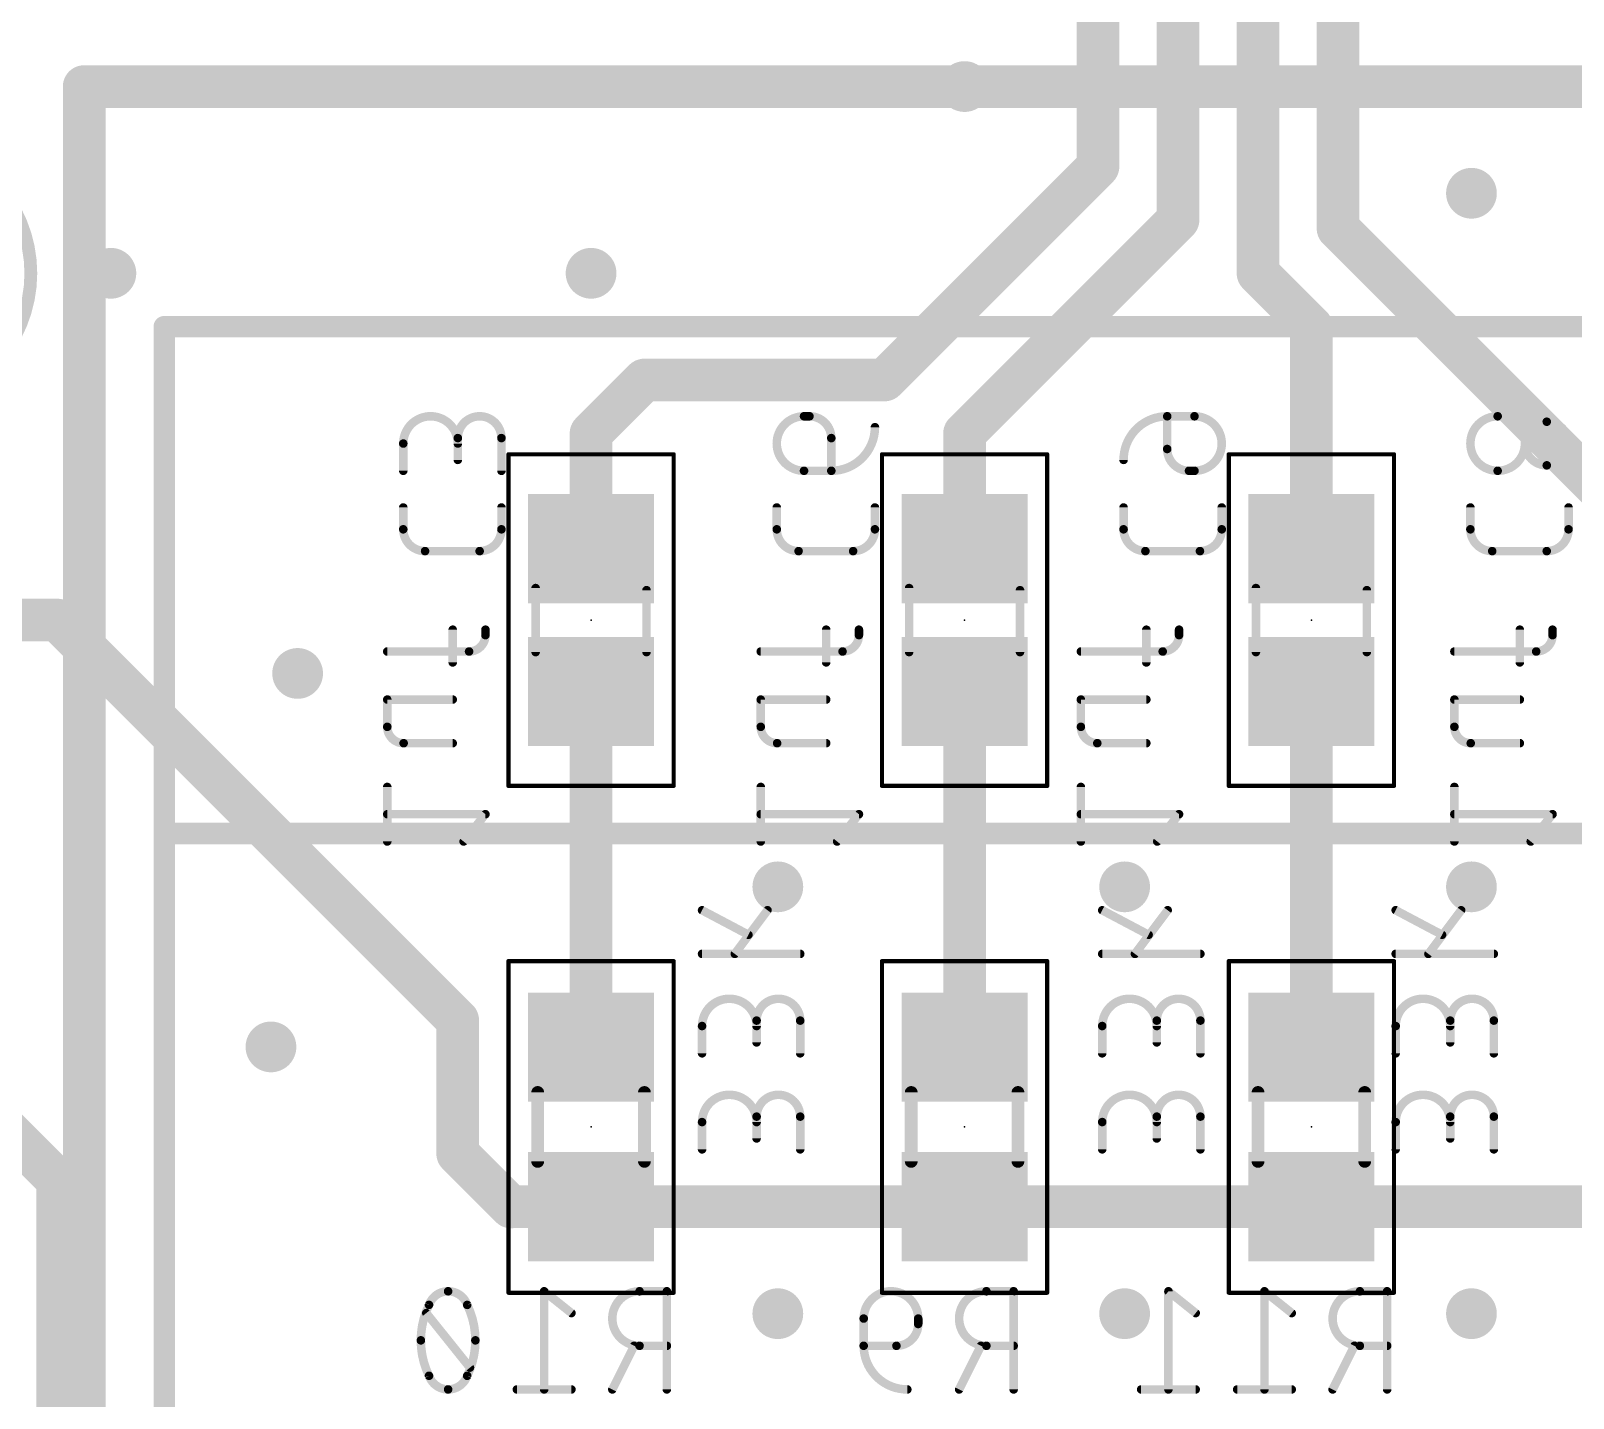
# Model space of a CAD drawing. Extents: x -1.81 to 1.71, y -2.71 to 1.61.
# Drawn here: x -0.588 to 0.135, y -1.527 to -0.886 of the extents above; entities that cross this region are included whole.
import ezdxf

# ---------------------------------------------------------------- set-up
doc = ezdxf.new("R2010")
doc.units = 0
for name, color, linetype in [('16', 175, 'CONTINUOUS'), ('18', 82, 'CONTINUOUS'), ('20', 30, 'CONTINUOUS'), ('22', 253, 'CONTINUOUS'), ('24', 7, 'CONTINUOUS'), ('26', 253, 'CONTINUOUS'), ('40', 175, 'CONTINUOUS'), ('52', 253, 'CONTINUOUS')]:
    doc.layers.add(name, color=color, linetype=linetype)

# ---------------------------------------------------------------- blocks, each defined once
blk = doc.blocks.new('RECT')
blk.add_solid([(-0.5, -0.5), (0.5, -0.5), (-0.5, 0.5), (0.5, 0.5)])
blk = doc.blocks.new('ROUNDV')
at = {"const_width": 0.5}
blk.add_lwpolyline([(0, -0.25, 1), (0, 0.25, 1), (0, -0.25)], format="xyb", dxfattribs=at)

msp = doc.modelspace()

# ---------------------------------------------------------------- linework, layer by layer
at = {"layer": '16', "const_width": 0.02}
for points in [[(-0.0875, -0.95), (-0.0875, -0.4375)], [(-0.05, -0.975), (-0.05, -0.45)], [(-0.0125, -1), (-0.0125, -0.4625)], [(0.025, -0.979035), (0.025, -0.475)], [(-0.1875, -1.05), (-0.0875, -0.95)], [(-0.15, -1.075), (-0.05, -0.975)], [(0.025, -0.979035), (0.175, -1.129035)], [(-0.0125, -1), (0.0125, -1.025)], [(0.0125, -1.025), (0.0125, -1.129035)], [(-0.325, -1.075), (-0.3, -1.05)], [(-0.3, -1.05), (-0.1875, -1.05)], [(-0.325, -1.129035), (-0.325, -1.075)], [(-0.15, -1.129035), (-0.15, -1.075)], [(-0.6875, -1.1625), (-0.575, -1.1625)], [(-0.575, -1.1625), (-0.3875, -1.35)], [(-0.8125, -1.1875), (-0.575, -1.425)], [(-0.325, -1.362598), (-0.325, -1.195965)], [(-0.15, -1.362598), (-0.15, -1.195965)], [(0.0125, -1.195965), (0.0125, -1.362598)], [(-0.3875, -1.35), (-0.3875, -1.4125)], [(-0.3875, -1.4125), (-0.3625, -1.4375)], [(-0.575, -1.425), (-0.575, -1.6375)], [(-0.3625, -1.4375), (-0.362402, -1.437402)], [(-0.362402, -1.437402), (-0.325, -1.437402)], [(-0.325, -1.437402), (-0.15, -1.437402)], [(-0.15, -1.437402), (0.0125, -1.437402)], [(0.0125, -1.437402), (0.175, -1.437402)]]:
    msp.add_lwpolyline(points, dxfattribs=at)
at = {"layer": '16', "const_width": 0.01}
for points in [[(-0.0925, -0.95, 1), (-0.0825, -0.95)], [(-0.083964, -0.953536, 1), (-0.091036, -0.946464)], [(-0.046464, -0.978536, 1), (-0.053536, -0.971464)], [(-0.055, -0.975, 1), (-0.045, -0.975)], [(0.028536, -0.9755, 1), (0.021464, -0.982571)], [(0.02, -0.979035, 1), (0.03, -0.979035)], [(-0.008964, -0.996464, 1), (-0.016036, -1.003536)], [(-0.0175, -1, 1), (-0.0075, -1)], [(0.0175, -1.025, 1), (0.0075, -1.025)], [(0.008964, -1.028536, 1), (0.016036, -1.021464)], [(-0.3, -1.045, 1), (-0.3, -1.055)], [(-0.296464, -1.053536, 1), (-0.303536, -1.046464)], [(-0.1875, -1.055, 1), (-0.1875, -1.045)], [(-0.191036, -1.046464, 1), (-0.183964, -1.053536)], [(-0.328536, -1.071464, 1), (-0.321464, -1.078536)], [(-0.32, -1.075, 1), (-0.33, -1.075)], [(-0.153536, -1.071464, 1), (-0.146464, -1.078536)], [(-0.145, -1.075, 1), (-0.155, -1.075)], [(-0.33, -1.129035, 1), (-0.32, -1.129035)], [(-0.155, -1.129035, 1), (-0.145, -1.129035)], [(0.0075, -1.129035, 1), (0.0175, -1.129035)], [(-0.571464, -1.158964, 1), (-0.578536, -1.166036)], [(-0.575, -1.1675, 1), (-0.575, -1.1575)], [(-0.32, -1.195965, 1), (-0.33, -1.195965)], [(-0.145, -1.195965, 1), (-0.155, -1.195965)], [(0.0175, -1.195965, 1), (0.0075, -1.195965)], [(-0.3825, -1.35, 1), (-0.3925, -1.35)], [(-0.391036, -1.353536, 1), (-0.383964, -1.346464)], [(-0.33, -1.362598, 1), (-0.32, -1.362598)], [(-0.155, -1.362598, 1), (-0.145, -1.362598)], [(0.0075, -1.362598, 1), (0.0175, -1.362598)], [(-0.383964, -1.408964, 1), (-0.391036, -1.416036)], [(-0.3925, -1.4125, 1), (-0.3825, -1.4125)], [(-0.57, -1.425, 1), (-0.58, -1.425)], [(-0.578536, -1.428536, 1), (-0.571464, -1.421464)], [(-0.366036, -1.433964, 1), (-0.358964, -1.441036)], [(-0.362402, -1.432402, 1), (-0.362402, -1.442402)], [(-0.366036, -1.441036, 1), (-0.358964, -1.433964)], [(-0.358866, -1.440937, 1), (-0.365937, -1.433866)], [(-0.325, -1.432402, 1), (-0.325, -1.442402)], [(-0.325, -1.442402, 1), (-0.325, -1.432402)], [(-0.15, -1.432402, 1), (-0.15, -1.442402)], [(-0.15, -1.442402, 1), (-0.15, -1.432402)], [(0.0125, -1.432402, 1), (0.0125, -1.442402)], [(0.0125, -1.442402, 1), (0.0125, -1.432402)]]:
    msp.add_lwpolyline(points, format="xyb", dxfattribs=at)
at = {"layer": '20', "const_width": 0.006}
msp.add_lwpolyline([(-0.65, -1.0625, 1), (-0.65, -0.9375, 1), (-0.65, -1.0625)], format="xyb", dxfattribs=at)
at = {"layer": '20'}
msp.add_arc((-0.45, -1.45), 0.75, 180, 270, dxfattribs=at)
at = {"layer": '22'}
for points, const_width in [([(-0.5625, -0.9125), (0.9, -0.9125)], 0.02), ([(-0.5625, -1.7125), (-0.5625, -0.9125)], 0.02), ([(-0.525, -1.2625), (-0.525, -1.025)], 0.01), ([(-0.525, -1.025), (0.4375, -1.025)], 0.01), ([(-0.389833, -1.182333), (-0.389833, -1.167)], 0.004), ([(-0.3745, -1.169556), (-0.3745, -1.167)], 0.004), ([(-0.214833, -1.182333), (-0.214833, -1.167)], 0.004), ([(-0.1995, -1.169556), (-0.1995, -1.167)], 0.004), ([(-0.064833, -1.182333), (-0.064833, -1.167)], 0.004), ([(-0.0495, -1.169556), (-0.0495, -1.167)], 0.004), ([(0.110167, -1.182333), (0.110167, -1.167)], 0.004), ([(0.1255, -1.169556), (0.1255, -1.167)], 0.004), ([(-0.4205, -1.177222), (-0.382167, -1.177222)], 0.004), ([(-0.2455, -1.177222), (-0.207167, -1.177222)], 0.004), ([(-0.0955, -1.177222), (-0.057167, -1.177222)], 0.004), ([(0.0795, -1.177222), (0.117833, -1.177222)], 0.004), ([(-0.4205, -1.212522), (-0.4205, -1.199744)], 0.004), ([(-0.4205, -1.199744), (-0.389833, -1.199744)], 0.004), ([(-0.2455, -1.212522), (-0.2455, -1.199744)], 0.004), ([(-0.2455, -1.199744), (-0.214833, -1.199744)], 0.004), ([(-0.0955, -1.212522), (-0.0955, -1.199744)], 0.004), ([(-0.0955, -1.199744), (-0.064833, -1.199744)], 0.004), ([(0.0795, -1.212522), (0.0795, -1.199744)], 0.004), ([(0.0795, -1.199744), (0.110167, -1.199744)], 0.004), ([(-0.389833, -1.220189), (-0.412833, -1.220189)], 0.004), ([(-0.214833, -1.220189), (-0.237833, -1.220189)], 0.004), ([(-0.064833, -1.220189), (-0.087833, -1.220189)], 0.004), ([(0.110167, -1.220189), (0.087167, -1.220189)], 0.004), ([(-0.4205, -1.266244), (-0.4205, -1.240689)], 0.004), ([(-0.2455, -1.266244), (-0.2455, -1.240689)], 0.004), ([(-0.0955, -1.266244), (-0.0955, -1.240689)], 0.004), ([(0.0795, -1.266244), (0.0795, -1.240689)], 0.004), ([(-0.3745, -1.253467), (-0.4205, -1.253467)], 0.004), ([(-0.384722, -1.266244), (-0.3745, -1.253467)], 0.004), ([(-0.1995, -1.253467), (-0.2455, -1.253467)], 0.004), ([(-0.209722, -1.266244), (-0.1995, -1.253467)], 0.004), ([(-0.0495, -1.253467), (-0.0955, -1.253467)], 0.004), ([(-0.059722, -1.266244), (-0.0495, -1.253467)], 0.004), ([(0.1255, -1.253467), (0.0795, -1.253467)], 0.004), ([(0.115278, -1.266244), (0.1255, -1.253467)], 0.004), ([(-0.525, -1.2625), (0.4375, -1.2625)], 0.01), ([(-0.525, -1.5625), (-0.525, -1.2625)], 0.01), ([(-0.273, -1.298467), (-0.251278, -1.309967)], 0.004), ([(-0.242333, -1.298467), (-0.257667, -1.318911)], 0.004), ([(-0.0855, -1.298467), (-0.063778, -1.309967)], 0.004), ([(-0.054833, -1.298467), (-0.070167, -1.318911)], 0.004), ([(0.052, -1.298467), (0.073722, -1.309967)], 0.004), ([(0.082667, -1.298467), (0.067333, -1.318911)], 0.004), ([(-0.273, -1.318911), (-0.227, -1.318911)], 0.004), ([(-0.0855, -1.318911), (-0.0395, -1.318911)], 0.004), ([(0.052, -1.318911), (0.098, -1.318911)], 0.004), ([(-0.273, -1.3655), (-0.273, -1.352722)], 0.004), ([(-0.247445, -1.350167), (-0.247445, -1.360389)], 0.004), ([(-0.227, -1.3655), (-0.227, -1.350167)], 0.004), ([(-0.0855, -1.3655), (-0.0855, -1.352722)], 0.004), ([(-0.059945, -1.350167), (-0.059945, -1.360389)], 0.004), ([(-0.0395, -1.3655), (-0.0395, -1.350167)], 0.004), ([(0.052, -1.3655), (0.052, -1.352722)], 0.004), ([(0.077555, -1.350167), (0.077555, -1.360389)], 0.004), ([(0.098, -1.3655), (0.098, -1.350167)], 0.004), ([(-0.247445, -1.395167), (-0.247445, -1.405389)], 0.004), ([(-0.227, -1.4105), (-0.227, -1.395167)], 0.004), ([(-0.059945, -1.395167), (-0.059945, -1.405389)], 0.004), ([(-0.0395, -1.4105), (-0.0395, -1.395167)], 0.004), ([(0.077555, -1.395167), (0.077555, -1.405389)], 0.004), ([(0.098, -1.4105), (0.098, -1.395167)], 0.004), ([(-0.273, -1.4105), (-0.273, -1.397722)], 0.004), ([(-0.0855, -1.4105), (-0.0855, -1.397722)], 0.004), ([(0.052, -1.4105), (0.052, -1.397722)], 0.004)]:
    msp.add_lwpolyline(points, dxfattribs=dict(at, const_width=const_width))
for points, const_width in [([(-0.5625, -0.9075, 1), (-0.5625, -0.9175)], 0.01), ([(-0.5575, -0.9125, 1), (-0.5675, -0.9125)], 0.01), ([(-0.5225, -1.025, 1), (-0.5275, -1.025)], 0.005), ([(-0.525, -1.0225, 1), (-0.525, -1.0275)], 0.005), ([(-0.388833, -1.167, 1), (-0.390833, -1.167)], 0.002), ([(-0.382167, -1.177222, 0.414204), (-0.3745, -1.169556)], 0.004), ([(-0.3735, -1.167, 1), (-0.3755, -1.167)], 0.002), ([(-0.3735, -1.169556, 1), (-0.3755, -1.169556)], 0.002), ([(-0.3755, -1.169556, 1), (-0.3735, -1.169556)], 0.002), ([(-0.213833, -1.167, 1), (-0.215833, -1.167)], 0.002), ([(-0.207167, -1.177222, 0.414204), (-0.1995, -1.169556)], 0.004), ([(-0.1985, -1.167, 1), (-0.2005, -1.167)], 0.002), ([(-0.1985, -1.169556, 1), (-0.2005, -1.169556)], 0.002), ([(-0.2005, -1.169556, 1), (-0.1985, -1.169556)], 0.002), ([(-0.063833, -1.167, 1), (-0.065833, -1.167)], 0.002), ([(-0.057167, -1.177222, 0.414204), (-0.0495, -1.169556)], 0.004), ([(-0.0485, -1.167, 1), (-0.0505, -1.167)], 0.002), ([(-0.0485, -1.169556, 1), (-0.0505, -1.169556)], 0.002), ([(-0.0505, -1.169556, 1), (-0.0485, -1.169556)], 0.002), ([(0.111167, -1.167, 1), (0.109167, -1.167)], 0.002), ([(0.117833, -1.177222, 0.414209), (0.1255, -1.169556)], 0.004), ([(0.1265, -1.167, 1), (0.1245, -1.167)], 0.002), ([(0.1265, -1.169556, 1), (0.1245, -1.169556)], 0.002), ([(0.1245, -1.169556, 1), (0.1265, -1.169556)], 0.002), ([(-0.4205, -1.176222, 1), (-0.4205, -1.178222)], 0.002), ([(-0.382167, -1.176222, 1), (-0.382167, -1.178222)], 0.002), ([(-0.382167, -1.178222, 1), (-0.382167, -1.176222)], 0.002), ([(-0.2455, -1.176222, 1), (-0.2455, -1.178222)], 0.002), ([(-0.207167, -1.176222, 1), (-0.207167, -1.178222)], 0.002), ([(-0.207167, -1.178222, 1), (-0.207167, -1.176222)], 0.002), ([(-0.0955, -1.176222, 1), (-0.0955, -1.178222)], 0.002), ([(-0.057167, -1.176222, 1), (-0.057167, -1.178222)], 0.002), ([(-0.057167, -1.178222, 1), (-0.057167, -1.176222)], 0.002), ([(0.0795, -1.176222, 1), (0.0795, -1.178222)], 0.002), ([(0.117833, -1.176222, 1), (0.117833, -1.178222)], 0.002), ([(0.117833, -1.178222, 1), (0.117833, -1.176222)], 0.002), ([(-0.390833, -1.182333, 1), (-0.388833, -1.182333)], 0.002), ([(-0.215833, -1.182333, 1), (-0.213833, -1.182333)], 0.002), ([(-0.065833, -1.182333, 1), (-0.063833, -1.182333)], 0.002), ([(0.109167, -1.182333, 1), (0.111167, -1.182333)], 0.002), ([(-0.4195, -1.199744, 1), (-0.4215, -1.199744)], 0.002), ([(-0.4205, -1.198744, 1), (-0.4205, -1.200744)], 0.002), ([(-0.389833, -1.200744, 1), (-0.389833, -1.198744)], 0.002), ([(-0.2445, -1.199744, 1), (-0.2465, -1.199744)], 0.002), ([(-0.2455, -1.198744, 1), (-0.2455, -1.200744)], 0.002), ([(-0.214833, -1.200744, 1), (-0.214833, -1.198744)], 0.002), ([(-0.0945, -1.199744, 1), (-0.0965, -1.199744)], 0.002), ([(-0.0955, -1.198744, 1), (-0.0955, -1.200744)], 0.002), ([(-0.064833, -1.200744, 1), (-0.064833, -1.198744)], 0.002), ([(0.0805, -1.199744, 1), (0.0785, -1.199744)], 0.002), ([(0.0795, -1.198744, 1), (0.0795, -1.200744)], 0.002), ([(0.110167, -1.200744, 1), (0.110167, -1.198744)], 0.002), ([(-0.4205, -1.212522, 0.414214), (-0.412833, -1.220189)], 0.004), ([(-0.4195, -1.212522, 1), (-0.4215, -1.212522)], 0.002), ([(-0.4215, -1.212522, 1), (-0.4195, -1.212522)], 0.002), ([(-0.2455, -1.212522, 0.414214), (-0.237833, -1.220189)], 0.004), ([(-0.2445, -1.212522, 1), (-0.2465, -1.212522)], 0.002), ([(-0.2465, -1.212522, 1), (-0.2445, -1.212522)], 0.002), ([(-0.0955, -1.212522, 0.414214), (-0.087833, -1.220189)], 0.004), ([(-0.0945, -1.212522, 1), (-0.0965, -1.212522)], 0.002), ([(-0.0965, -1.212522, 1), (-0.0945, -1.212522)], 0.002), ([(0.0795, -1.212522, 0.414214), (0.087167, -1.220189)], 0.004), ([(0.0805, -1.212522, 1), (0.0785, -1.212522)], 0.002), ([(0.0785, -1.212522, 1), (0.0805, -1.212522)], 0.002), ([(-0.412833, -1.219189, 1), (-0.412833, -1.221189)], 0.002), ([(-0.412833, -1.221189, 1), (-0.412833, -1.219189)], 0.002), ([(-0.389833, -1.221189, 1), (-0.389833, -1.219189)], 0.002), ([(-0.237833, -1.219189, 1), (-0.237833, -1.221189)], 0.002), ([(-0.237833, -1.221189, 1), (-0.237833, -1.219189)], 0.002), ([(-0.214833, -1.221189, 1), (-0.214833, -1.219189)], 0.002), ([(-0.087833, -1.219189, 1), (-0.087833, -1.221189)], 0.002), ([(-0.087833, -1.221189, 1), (-0.087833, -1.219189)], 0.002), ([(-0.064833, -1.221189, 1), (-0.064833, -1.219189)], 0.002), ([(0.087167, -1.219189, 1), (0.087167, -1.221189)], 0.002), ([(0.087167, -1.221189, 1), (0.087167, -1.219189)], 0.002), ([(0.110167, -1.221189, 1), (0.110167, -1.219189)], 0.002), ([(-0.4195, -1.240689, 1), (-0.4215, -1.240689)], 0.002), ([(-0.2445, -1.240689, 1), (-0.2465, -1.240689)], 0.002), ([(-0.0945, -1.240689, 1), (-0.0965, -1.240689)], 0.002), ([(0.0805, -1.240689, 1), (0.0785, -1.240689)], 0.002), ([(-0.4205, -1.252467, 1), (-0.4205, -1.254467)], 0.002), ([(-0.373719, -1.254091, 1), (-0.375281, -1.252842)], 0.002), ([(-0.3745, -1.254467, 1), (-0.3745, -1.252467)], 0.002), ([(-0.2455, -1.252467, 1), (-0.2455, -1.254467)], 0.002), ([(-0.198719, -1.254091, 1), (-0.200281, -1.252842)], 0.002), ([(-0.1995, -1.254467, 1), (-0.1995, -1.252467)], 0.002), ([(-0.0955, -1.252467, 1), (-0.0955, -1.254467)], 0.002), ([(-0.048719, -1.254091, 1), (-0.050281, -1.252842)], 0.002), ([(-0.0495, -1.254467, 1), (-0.0495, -1.252467)], 0.002), ([(0.0795, -1.252467, 1), (0.0795, -1.254467)], 0.002), ([(0.126281, -1.254091, 1), (0.124719, -1.252842)], 0.002), ([(0.1255, -1.254467, 1), (0.1255, -1.252467)], 0.002), ([(-0.525, -1.26, 1), (-0.525, -1.265)], 0.005), ([(-0.5225, -1.2625, 1), (-0.5275, -1.2625)], 0.005), ([(-0.5275, -1.2625, 1), (-0.5225, -1.2625)], 0.005), ([(-0.385503, -1.26562, 1), (-0.383941, -1.266869)], 0.002), ([(-0.210503, -1.26562, 1), (-0.208941, -1.266869)], 0.002), ([(-0.060503, -1.26562, 1), (-0.058941, -1.266869)], 0.002), ([(0.114497, -1.26562, 1), (0.116059, -1.266869)], 0.002), ([(-0.4215, -1.266244, 1), (-0.4195, -1.266244)], 0.002), ([(-0.2465, -1.266244, 1), (-0.2445, -1.266244)], 0.002), ([(-0.0965, -1.266244, 1), (-0.0945, -1.266244)], 0.002), ([(0.0785, -1.266244, 1), (0.0805, -1.266244)], 0.002), ([(-0.272532, -1.297583, 1), (-0.273468, -1.299351)], 0.002), ([(-0.241533, -1.299067, 1), (-0.243133, -1.297867)], 0.002), ([(-0.085032, -1.297583, 1), (-0.085968, -1.299351)], 0.002), ([(-0.054033, -1.299067, 1), (-0.055633, -1.297867)], 0.002), ([(0.052468, -1.297583, 1), (0.051532, -1.299351)], 0.002), ([(0.083467, -1.299067, 1), (0.081867, -1.297867)], 0.002), ([(-0.251746, -1.310851, 1), (-0.25081, -1.309083)], 0.002), ([(-0.064246, -1.310851, 1), (-0.06331, -1.309083)], 0.002), ([(0.073254, -1.310851, 1), (0.07419, -1.309083)], 0.002), ([(-0.273, -1.317911, 1), (-0.273, -1.319911)], 0.002), ([(-0.258467, -1.318311, 1), (-0.256867, -1.319511)], 0.002), ([(-0.227, -1.319911, 1), (-0.227, -1.317911)], 0.002), ([(-0.0855, -1.317911, 1), (-0.0855, -1.319911)], 0.002), ([(-0.070967, -1.318311, 1), (-0.069367, -1.319511)], 0.002), ([(-0.0395, -1.319911, 1), (-0.0395, -1.317911)], 0.002), ([(0.052, -1.317911, 1), (0.052, -1.319911)], 0.002), ([(0.066533, -1.318311, 1), (0.068133, -1.319511)], 0.002), ([(0.098, -1.319911, 1), (0.098, -1.317911)], 0.002), ([(-0.247444, -1.352722, 1), (-0.273, -1.352722)], 0.004), ([(-0.227, -1.350167, 1), (-0.247444, -1.350167)], 0.004), ([(-0.059944, -1.352722, 1), (-0.0855, -1.352722)], 0.004), ([(-0.0395, -1.350167, 1), (-0.059944, -1.350167)], 0.004), ([(0.077555, -1.352722, 1), (0.052, -1.352722)], 0.004), ([(0.098, -1.350167, 1), (0.077555, -1.350167)], 0.004), ([(-0.272, -1.352722, 1), (-0.274, -1.352722)], 0.002), ([(-0.246445, -1.350167, 1), (-0.248445, -1.350167)], 0.002), ([(-0.248444, -1.350167, 1), (-0.246444, -1.350167)], 0.002), ([(-0.226, -1.350167, 1), (-0.228, -1.350167)], 0.002), ([(-0.228, -1.350167, 1), (-0.226, -1.350167)], 0.002), ([(-0.0845, -1.352722, 1), (-0.0865, -1.352722)], 0.002), ([(-0.058945, -1.350167, 1), (-0.060945, -1.350167)], 0.002), ([(-0.060944, -1.350167, 1), (-0.058944, -1.350167)], 0.002), ([(-0.0385, -1.350167, 1), (-0.0405, -1.350167)], 0.002), ([(-0.0405, -1.350167, 1), (-0.0385, -1.350167)], 0.002), ([(0.053, -1.352722, 1), (0.051, -1.352722)], 0.002), ([(0.078555, -1.350167, 1), (0.076555, -1.350167)], 0.002), ([(0.076555, -1.350167, 1), (0.078555, -1.350167)], 0.002), ([(0.099, -1.350167, 1), (0.097, -1.350167)], 0.002), ([(0.097, -1.350167, 1), (0.099, -1.350167)], 0.002), ([(-0.274, -1.352722, 1), (-0.272, -1.352722)], 0.002), ([(-0.248444, -1.352722, 1), (-0.246444, -1.352722)], 0.002), ([(-0.0865, -1.352722, 1), (-0.0845, -1.352722)], 0.002), ([(-0.060944, -1.352722, 1), (-0.058944, -1.352722)], 0.002), ([(0.051, -1.352722, 1), (0.053, -1.352722)], 0.002), ([(0.076555, -1.352722, 1), (0.078555, -1.352722)], 0.002), ([(-0.274, -1.3655, 1), (-0.272, -1.3655)], 0.002), ([(-0.248445, -1.360389, 1), (-0.246445, -1.360389)], 0.002), ([(-0.228, -1.3655, 1), (-0.226, -1.3655)], 0.002), ([(-0.0865, -1.3655, 1), (-0.0845, -1.3655)], 0.002), ([(-0.060945, -1.360389, 1), (-0.058945, -1.360389)], 0.002), ([(-0.0405, -1.3655, 1), (-0.0385, -1.3655)], 0.002), ([(0.051, -1.3655, 1), (0.053, -1.3655)], 0.002), ([(0.076555, -1.360389, 1), (0.078555, -1.360389)], 0.002), ([(0.097, -1.3655, 1), (0.099, -1.3655)], 0.002), ([(-0.247444, -1.397722, 1), (-0.273, -1.397722)], 0.004), ([(-0.227, -1.395167, 1), (-0.247444, -1.395167)], 0.004), ([(-0.059944, -1.397722, 1), (-0.0855, -1.397722)], 0.004), ([(-0.0395, -1.395167, 1), (-0.059944, -1.395167)], 0.004), ([(0.077555, -1.397722, 1), (0.052, -1.397722)], 0.004), ([(0.098, -1.395167, 1), (0.077555, -1.395167)], 0.004), ([(-0.246445, -1.395167, 1), (-0.248445, -1.395167)], 0.002), ([(-0.248444, -1.395167, 1), (-0.246444, -1.395167)], 0.002), ([(-0.226, -1.395167, 1), (-0.228, -1.395167)], 0.002), ([(-0.228, -1.395167, 1), (-0.226, -1.395167)], 0.002), ([(-0.058945, -1.395167, 1), (-0.060945, -1.395167)], 0.002), ([(-0.060944, -1.395167, 1), (-0.058944, -1.395167)], 0.002), ([(-0.0385, -1.395167, 1), (-0.0405, -1.395167)], 0.002), ([(-0.0405, -1.395167, 1), (-0.0385, -1.395167)], 0.002), ([(0.078555, -1.395167, 1), (0.076555, -1.395167)], 0.002), ([(0.076555, -1.395167, 1), (0.078555, -1.395167)], 0.002), ([(0.099, -1.395167, 1), (0.097, -1.395167)], 0.002), ([(0.097, -1.395167, 1), (0.099, -1.395167)], 0.002), ([(-0.272, -1.397722, 1), (-0.274, -1.397722)], 0.002), ([(-0.274, -1.397722, 1), (-0.272, -1.397722)], 0.002), ([(-0.248444, -1.397722, 1), (-0.246444, -1.397722)], 0.002), ([(-0.0845, -1.397722, 1), (-0.0865, -1.397722)], 0.002), ([(-0.0865, -1.397722, 1), (-0.0845, -1.397722)], 0.002), ([(-0.060944, -1.397722, 1), (-0.058944, -1.397722)], 0.002), ([(0.053, -1.397722, 1), (0.051, -1.397722)], 0.002), ([(0.051, -1.397722, 1), (0.053, -1.397722)], 0.002), ([(0.076555, -1.397722, 1), (0.078555, -1.397722)], 0.002), ([(-0.248445, -1.405389, 1), (-0.246445, -1.405389)], 0.002), ([(-0.060945, -1.405389, 1), (-0.058945, -1.405389)], 0.002), ([(0.076555, -1.405389, 1), (0.078555, -1.405389)], 0.002), ([(-0.274, -1.4105, 1), (-0.272, -1.4105)], 0.002), ([(-0.228, -1.4105, 1), (-0.226, -1.4105)], 0.002), ([(-0.0865, -1.4105, 1), (-0.0845, -1.4105)], 0.002), ([(-0.0405, -1.4105, 1), (-0.0385, -1.4105)], 0.002), ([(0.051, -1.4105, 1), (0.053, -1.4105)], 0.002), ([(0.097, -1.4105, 1), (0.099, -1.4105)], 0.002)]:
    msp.add_lwpolyline(points, format="xyb", dxfattribs=dict(at, const_width=const_width))
at = {"layer": '24'}
for p in [(-0.325, -1.1625), (-0.15, -1.1625), (0.0125, -1.1625), (-0.325, -1.4), (-0.15, -1.4), (0.0125, -1.4)]:
    msp.add_point(p, dxfattribs=at)
at = {"layer": '26'}
for points, const_width in [([(-0.387444, -1.079778, 1), (-0.413, -1.079778)], 0.004), ([(-0.367, -1.077222, 1), (-0.387444, -1.077222)], 0.004), ([(-0.225222, -1.067, 1), (-0.225222, -1.092555)], 0.004), ([(-0.225222, -1.066, 1), (-0.225222, -1.068)], 0.002), ([(-0.225222, -1.068, 1), (-0.225222, -1.066)], 0.002), ([(-0.212445, -1.077222, 0.414214), (-0.222667, -1.067)], 0.004), ([(-0.222667, -1.066, 1), (-0.222667, -1.068)], 0.002), ([(-0.222667, -1.068, 1), (-0.222667, -1.066)], 0.002), ([(-0.055056, -1.067, 0.414214), (-0.0755, -1.087444)], 0.004), ([(-0.054056, -1.067, 1), (-0.056056, -1.067)], 0.002), ([(-0.055056, -1.066, 1), (-0.055056, -1.068)], 0.002), ([(-0.055056, -1.068, 1), (-0.055056, -1.066)], 0.002), ([(-0.042278, -1.092555, 1), (-0.042278, -1.067)], 0.004), ([(-0.042278, -1.066, 1), (-0.042278, -1.068)], 0.002), ([(-0.042278, -1.068, 1), (-0.042278, -1.066)], 0.002), ([(0.099778, -1.067, 1), (0.099778, -1.092555)], 0.004), ([(0.099778, -1.092555, 1), (0.099778, -1.067)], 0.004), ([(0.099778, -1.066, 1), (0.099778, -1.068)], 0.002), ([(0.099778, -1.068, 1), (0.099778, -1.066)], 0.002), ([(0.122778, -1.069555, 1), (0.122778, -1.09)], 0.004), ([(0.122778, -1.09, 1), (0.122778, -1.069555)], 0.004), ([(0.122778, -1.068555, 1), (0.122778, -1.070555)], 0.002), ([(0.122778, -1.070555, 1), (0.122778, -1.068555)], 0.002), ([(-0.386445, -1.077222, 1), (-0.388445, -1.077222)], 0.002), ([(-0.388444, -1.077222, 1), (-0.386444, -1.077222)], 0.002), ([(-0.366, -1.077222, 1), (-0.368, -1.077222)], 0.002), ([(-0.368, -1.077222, 1), (-0.366, -1.077222)], 0.002), ([(-0.212445, -1.092555, 0.41421), (-0.192, -1.072111)], 0.004), ([(-0.211445, -1.077222, 1), (-0.213445, -1.077222)], 0.002), ([(-0.213445, -1.077222, 1), (-0.211445, -1.077222)], 0.002), ([(-0.191, -1.072111, 1), (-0.193, -1.072111)], 0.002), ([(-0.412, -1.079778, 1), (-0.414, -1.079778)], 0.002), ([(-0.414, -1.079778, 1), (-0.412, -1.079778)], 0.002), ([(-0.388444, -1.079778, 1), (-0.386444, -1.079778)], 0.002), ([(-0.055056, -1.082333, 0.414214), (-0.044833, -1.092555)], 0.004), ([(-0.054056, -1.082333, 1), (-0.056056, -1.082333)], 0.002), ([(-0.056056, -1.082333, 1), (-0.054056, -1.082333)], 0.002), ([(-0.388445, -1.087444, 1), (-0.386445, -1.087444)], 0.002), ([(-0.225222, -1.091555, 1), (-0.225222, -1.093555)], 0.002), ([(-0.225222, -1.093555, 1), (-0.225222, -1.091555)], 0.002), ([(-0.212445, -1.091555, 1), (-0.212445, -1.093555)], 0.002), ([(-0.212445, -1.093555, 1), (-0.212445, -1.091555)], 0.002), ([(-0.0765, -1.087444, 1), (-0.0745, -1.087444)], 0.002), ([(-0.044833, -1.091555, 1), (-0.044833, -1.093555)], 0.002), ([(-0.044833, -1.093555, 1), (-0.044833, -1.091555)], 0.002), ([(-0.042278, -1.091555, 1), (-0.042278, -1.093555)], 0.002), ([(-0.042278, -1.093555, 1), (-0.042278, -1.091555)], 0.002), ([(0.099778, -1.091555, 1), (0.099778, -1.093555)], 0.002), ([(0.099778, -1.093555, 1), (0.099778, -1.091555)], 0.002), ([(0.122778, -1.089, 1), (0.122778, -1.091)], 0.002), ([(0.122778, -1.091, 1), (0.122778, -1.089)], 0.002), ([(-0.414, -1.092555, 1), (-0.412, -1.092555)], 0.002), ([(-0.368, -1.092555, 1), (-0.366, -1.092555)], 0.002), ([(-0.213445, -1.092555, 1), (-0.211445, -1.092555)], 0.002), ([(-0.412, -1.109742, 1), (-0.414, -1.109742)], 0.002), ([(-0.366, -1.109742, 1), (-0.368, -1.109742)], 0.002), ([(-0.237, -1.109742, 1), (-0.239, -1.109742)], 0.002), ([(-0.191, -1.109742, 1), (-0.193, -1.109742)], 0.002), ([(-0.0745, -1.109742, 1), (-0.0765, -1.109742)], 0.002), ([(-0.0285, -1.109742, 1), (-0.0305, -1.109742)], 0.002), ([(0.088, -1.109742, 1), (0.086, -1.109742)], 0.002), ([(0.134, -1.109742, 1), (0.132, -1.109742)], 0.002), ([(-0.413, -1.119964, 0.414214), (-0.402778, -1.130186)], 0.004), ([(-0.412, -1.119964, 1), (-0.414, -1.119964)], 0.002), ([(-0.414, -1.119964, 1), (-0.412, -1.119964)], 0.002), ([(-0.377222, -1.130186, 0.414207), (-0.367, -1.119964)], 0.004), ([(-0.366, -1.119964, 1), (-0.368, -1.119964)], 0.002), ([(-0.368, -1.119964, 1), (-0.366, -1.119964)], 0.002), ([(-0.238, -1.119964, 0.414214), (-0.227778, -1.130186)], 0.004), ([(-0.237, -1.119964, 1), (-0.239, -1.119964)], 0.002), ([(-0.239, -1.119964, 1), (-0.237, -1.119964)], 0.002), ([(-0.202222, -1.130186, 0.414207), (-0.192, -1.119964)], 0.004), ([(-0.191, -1.119964, 1), (-0.193, -1.119964)], 0.002), ([(-0.193, -1.119964, 1), (-0.191, -1.119964)], 0.002), ([(-0.0755, -1.119964, 0.414214), (-0.065278, -1.130186)], 0.004), ([(-0.0745, -1.119964, 1), (-0.0765, -1.119964)], 0.002), ([(-0.0765, -1.119964, 1), (-0.0745, -1.119964)], 0.002), ([(-0.039722, -1.130186, 0.414207), (-0.0295, -1.119964)], 0.004), ([(-0.0285, -1.119964, 1), (-0.0305, -1.119964)], 0.002), ([(-0.0305, -1.119964, 1), (-0.0285, -1.119964)], 0.002), ([(0.087, -1.119964, 0.414214), (0.097222, -1.130186)], 0.004), ([(0.088, -1.119964, 1), (0.086, -1.119964)], 0.002), ([(0.086, -1.119964, 1), (0.088, -1.119964)], 0.002), ([(0.122778, -1.130186, 0.41421), (0.133, -1.119964)], 0.004), ([(0.134, -1.119964, 1), (0.132, -1.119964)], 0.002), ([(0.132, -1.119964, 1), (0.134, -1.119964)], 0.002), ([(-0.402778, -1.129186, 1), (-0.402778, -1.131186)], 0.002), ([(-0.402778, -1.131186, 1), (-0.402778, -1.129186)], 0.002), ([(-0.377222, -1.129186, 1), (-0.377222, -1.131186)], 0.002), ([(-0.377222, -1.131186, 1), (-0.377222, -1.129186)], 0.002), ([(-0.227778, -1.129186, 1), (-0.227778, -1.131186)], 0.002), ([(-0.227778, -1.131186, 1), (-0.227778, -1.129186)], 0.002), ([(-0.202222, -1.129186, 1), (-0.202222, -1.131186)], 0.002), ([(-0.202222, -1.131186, 1), (-0.202222, -1.129186)], 0.002), ([(-0.065278, -1.129186, 1), (-0.065278, -1.131186)], 0.002), ([(-0.065278, -1.131186, 1), (-0.065278, -1.129186)], 0.002), ([(-0.039722, -1.129186, 1), (-0.039722, -1.131186)], 0.002), ([(-0.039722, -1.131186, 1), (-0.039722, -1.129186)], 0.002), ([(0.097222, -1.129186, 1), (0.097222, -1.131186)], 0.002), ([(0.097222, -1.131186, 1), (0.097222, -1.129186)], 0.002), ([(0.122778, -1.129186, 1), (0.122778, -1.131186)], 0.002), ([(0.122778, -1.131186, 1), (0.122778, -1.129186)], 0.002), ([(-0.400932, -1.483389, 0.113886), (-0.404765, -1.5)], 0.004), ([(-0.391988, -1.477, 0.320469), (-0.400932, -1.483389)], 0.004), ([(-0.400033, -1.483827, 1), (-0.401831, -1.482951)], 0.002), ([(-0.383043, -1.483389, 0.320467), (-0.391988, -1.477)], 0.004), ([(-0.391988, -1.476, 1), (-0.391988, -1.478)], 0.002), ([(-0.391988, -1.478, 1), (-0.391988, -1.476)], 0.002), ([(-0.37921, -1.5, 0.113886), (-0.383043, -1.483389)], 0.004), ([(-0.382144, -1.482951, 1), (-0.383942, -1.483827)], 0.002), ([(-0.345988, -1.477, 1), (-0.347988, -1.477)], 0.002), ([(-0.346363, -1.476219, 1), (-0.347612, -1.477781)], 0.002), ([(-0.302278, -1.477, 1), (-0.302278, -1.502556)], 0.004), ([(-0.302278, -1.476, 1), (-0.302278, -1.478)], 0.002), ([(-0.302278, -1.478, 1), (-0.302278, -1.476)], 0.002), ([(-0.2885, -1.477, 1), (-0.2905, -1.477)], 0.002), ([(-0.2895, -1.478, 1), (-0.2895, -1.476)], 0.002), ([(-0.17171, -1.489778, 1), (-0.197265, -1.489778)], 0.004), ([(-0.139778, -1.477, 1), (-0.139778, -1.502556)], 0.004), ([(-0.139778, -1.476, 1), (-0.139778, -1.478)], 0.002), ([(-0.139778, -1.478, 1), (-0.139778, -1.476)], 0.002), ([(-0.126, -1.477, 1), (-0.128, -1.477)], 0.002), ([(-0.127, -1.478, 1), (-0.127, -1.476)], 0.002), ([(-0.053488, -1.477, 1), (-0.055488, -1.477)], 0.002), ([(-0.053863, -1.476219, 1), (-0.055112, -1.477781)], 0.002), ([(-0.008488, -1.477, 1), (-0.010488, -1.477)], 0.002), ([(-0.008863, -1.476219, 1), (-0.010112, -1.477781)], 0.002), ([(0.035222, -1.477, 1), (0.035222, -1.502556)], 0.004), ([(0.035222, -1.476, 1), (0.035222, -1.478)], 0.002), ([(0.035222, -1.478, 1), (0.035222, -1.476)], 0.002), ([(0.049, -1.477, 1), (0.047, -1.477)], 0.002), ([(0.048, -1.478, 1), (0.048, -1.476)], 0.002), ([(-0.401429, -1.486598, 1), (-0.402991, -1.487847)], 0.002), ([(-0.401878, -1.483065, 1), (-0.399986, -1.483713)], 0.002), ([(-0.383989, -1.483713, 1), (-0.382097, -1.483065)], 0.002), ([(-0.334835, -1.488003, 1), (-0.333585, -1.486441)], 0.002), ([(-0.196266, -1.489778, 1), (-0.198266, -1.489778)], 0.002), ([(-0.17071, -1.489778, 1), (-0.17271, -1.489778)], 0.002), ([(-0.042335, -1.488003, 1), (-0.041085, -1.486441)], 0.002), ([(0.002665, -1.488003, 1), (0.003915, -1.486441)], 0.002), ([(-0.198265, -1.489778, 1), (-0.196265, -1.489778)], 0.002), ([(-0.181932, -1.502556, 0.414214), (-0.17171, -1.492333)], 0.004), ([(-0.17271, -1.489778, 1), (-0.17071, -1.489778)], 0.002), ([(-0.17071, -1.492333, 1), (-0.17271, -1.492333)], 0.002), ([(-0.17271, -1.492333, 1), (-0.17071, -1.492333)], 0.002), ([(-0.404765, -1.5, 0.113886), (-0.400932, -1.516611)], 0.004), ([(-0.403765, -1.5, 1), (-0.405765, -1.5)], 0.002), ([(-0.405765, -1.5, 1), (-0.403765, -1.5)], 0.002), ([(-0.383043, -1.516611, 0.113886), (-0.37921, -1.5)], 0.004), ([(-0.37821, -1.5, 1), (-0.38021, -1.5)], 0.002), ([(-0.38021, -1.5, 1), (-0.37821, -1.5)], 0.002), ([(-0.303939, -1.503003, 1), (-0.305728, -1.502108)], 0.002), ([(-0.302278, -1.501556, 1), (-0.302278, -1.503556)], 0.002), ([(-0.302278, -1.503556, 1), (-0.302278, -1.501556)], 0.002), ([(-0.2895, -1.503556, 1), (-0.2895, -1.501556)], 0.002), ([(-0.197266, -1.501556, 1), (-0.197266, -1.503556)], 0.002), ([(-0.197266, -1.502556, 0.414214), (-0.176821, -1.523)], 0.004), ([(-0.196266, -1.502556, 1), (-0.198266, -1.502556)], 0.002), ([(-0.198266, -1.502556, 1), (-0.196266, -1.502556)], 0.002), ([(-0.181932, -1.501556, 1), (-0.181932, -1.503556)], 0.002), ([(-0.181932, -1.503556, 1), (-0.181932, -1.501556)], 0.002), ([(-0.141439, -1.503003, 1), (-0.143228, -1.502108)], 0.002), ([(-0.139778, -1.501556, 1), (-0.139778, -1.503556)], 0.002), ([(-0.139778, -1.503556, 1), (-0.139778, -1.501556)], 0.002), ([(-0.127, -1.503556, 1), (-0.127, -1.501556)], 0.002), ([(0.033561, -1.503003, 1), (0.031772, -1.502108)], 0.002), ([(0.035222, -1.501556, 1), (0.035222, -1.503556)], 0.002), ([(0.035222, -1.503556, 1), (0.035222, -1.501556)], 0.002), ([(0.048, -1.503556, 1), (0.048, -1.501556)], 0.002), ([(-0.400932, -1.516611, 0.320462), (-0.391988, -1.523)], 0.004), ([(-0.399986, -1.516287, 1), (-0.401878, -1.516936)], 0.002), ([(-0.401831, -1.517049, 1), (-0.400033, -1.516173)], 0.002), ([(-0.391988, -1.523, 0.320461), (-0.383043, -1.516611)], 0.004), ([(-0.383942, -1.516173, 1), (-0.382144, -1.517049)], 0.002), ([(-0.382097, -1.516936, 1), (-0.383989, -1.516287)], 0.002), ([(-0.382546, -1.513403, 1), (-0.380985, -1.512153)], 0.002), ([(-0.391988, -1.522, 1), (-0.391988, -1.524)], 0.002), ([(-0.391988, -1.524, 1), (-0.391988, -1.522)], 0.002), ([(-0.359766, -1.522, 1), (-0.359766, -1.524)], 0.002), ([(-0.347988, -1.523, 1), (-0.345988, -1.523)], 0.002), ([(-0.33421, -1.524, 1), (-0.33421, -1.522)], 0.002), ([(-0.31595, -1.522553, 1), (-0.314161, -1.523447)], 0.002), ([(-0.2905, -1.523, 1), (-0.2885, -1.523)], 0.002), ([(-0.176821, -1.524, 1), (-0.176821, -1.522)], 0.002), ([(-0.15345, -1.522553, 1), (-0.151661, -1.523447)], 0.002), ([(-0.128, -1.523, 1), (-0.126, -1.523)], 0.002), ([(-0.067265, -1.522, 1), (-0.067265, -1.524)], 0.002), ([(-0.055488, -1.523, 1), (-0.053488, -1.523)], 0.002), ([(-0.04171, -1.524, 1), (-0.04171, -1.522)], 0.002), ([(-0.022266, -1.522, 1), (-0.022266, -1.524)], 0.002), ([(-0.010488, -1.523, 1), (-0.008488, -1.523)], 0.002), ([(0.00329, -1.524, 1), (0.00329, -1.522)], 0.002), ([(0.02155, -1.522553, 1), (0.023339, -1.523447)], 0.002), ([(0.047, -1.523, 1), (0.049, -1.523)], 0.002)]:
    msp.add_lwpolyline(points, format="xyb", dxfattribs=dict(at, const_width=const_width))
at = {"layer": '26', "const_width": 0.004}
for points in [[(-0.222667, -1.067), (-0.225222, -1.067)], [(-0.055056, -1.067), (-0.055056, -1.082333)], [(-0.042278, -1.067), (-0.055056, -1.067)], [(-0.387445, -1.077222), (-0.387445, -1.087444)], [(-0.367, -1.092555), (-0.367, -1.077222)], [(-0.212445, -1.092555), (-0.212445, -1.077222)], [(-0.413, -1.092555), (-0.413, -1.079778)], [(-0.225222, -1.092555), (-0.212445, -1.092555)], [(-0.044833, -1.092555), (-0.042278, -1.092555)], [(-0.413, -1.109742), (-0.413, -1.119964)], [(-0.367, -1.119964), (-0.367, -1.109742)], [(-0.238, -1.109742), (-0.238, -1.119964)], [(-0.192, -1.119964), (-0.192, -1.109742)], [(-0.0755, -1.109742), (-0.0755, -1.119964)], [(-0.0295, -1.119964), (-0.0295, -1.109742)], [(0.087, -1.109742), (0.087, -1.119964)], [(0.133, -1.119964), (0.133, -1.109742)], [(-0.402778, -1.130186), (-0.377222, -1.130186)], [(-0.227778, -1.130186), (-0.202222, -1.130186)], [(-0.065278, -1.130186), (-0.039722, -1.130186)], [(0.097222, -1.130186), (0.122778, -1.130186)], [(-0.33421, -1.487222), (-0.346988, -1.477)], [(-0.346988, -1.477), (-0.346988, -1.523)], [(-0.2895, -1.477), (-0.302278, -1.477)], [(-0.2895, -1.523), (-0.2895, -1.477)], [(-0.127, -1.477), (-0.139778, -1.477)], [(-0.127, -1.523), (-0.127, -1.477)], [(-0.04171, -1.487222), (-0.054488, -1.477)], [(-0.054488, -1.477), (-0.054488, -1.523)], [(0.00329, -1.487222), (-0.009488, -1.477)], [(-0.009488, -1.477), (-0.009488, -1.523)], [(0.048, -1.477), (0.035222, -1.477)], [(0.048, -1.523), (0.048, -1.477)], [(-0.381765, -1.512778), (-0.40221, -1.487222)], [(-0.197266, -1.489778), (-0.197266, -1.502556)], [(-0.17171, -1.492333), (-0.17171, -1.489778)], [(-0.315055, -1.523), (-0.304833, -1.502556)], [(-0.302278, -1.502556), (-0.2895, -1.502556)], [(-0.197266, -1.502556), (-0.181932, -1.502556)], [(-0.152555, -1.523), (-0.142333, -1.502556)], [(-0.139778, -1.502556), (-0.127, -1.502556)], [(0.022445, -1.523), (0.032667, -1.502556)], [(0.035222, -1.502556), (0.048, -1.502556)], [(-0.33421, -1.523), (-0.359766, -1.523)], [(-0.04171, -1.523), (-0.067265, -1.523)], [(0.00329, -1.523), (-0.022266, -1.523)]]:
    msp.add_lwpolyline(points, dxfattribs=at)
at = {"layer": '40', "const_width": 0.002}
for points in [[(-0.363701, -1.084823), (-0.363701, -1.240177)], [(-0.286299, -1.084823), (-0.363701, -1.084823)], [(-0.286299, -1.240177), (-0.286299, -1.084823)], [(-0.188701, -1.084823), (-0.188701, -1.240177)], [(-0.111299, -1.084823), (-0.188701, -1.084823)], [(-0.111299, -1.240177), (-0.111299, -1.084823)], [(-0.026201, -1.084823), (-0.026201, -1.240177)], [(0.051201, -1.084823), (-0.026201, -1.084823)], [(0.051201, -1.240177), (0.051201, -1.084823)], [(-0.363701, -1.240177), (-0.286299, -1.240177)], [(-0.188701, -1.240177), (-0.111299, -1.240177)], [(-0.026201, -1.240177), (0.051201, -1.240177)], [(-0.286299, -1.322323), (-0.363701, -1.322323)], [(-0.363701, -1.322323), (-0.363701, -1.477677)], [(-0.286299, -1.477677), (-0.286299, -1.322323)], [(-0.111299, -1.322323), (-0.188701, -1.322323)], [(-0.188701, -1.322323), (-0.188701, -1.477677)], [(-0.111299, -1.477677), (-0.111299, -1.322323)], [(0.051201, -1.322323), (-0.026201, -1.322323)], [(-0.026201, -1.322323), (-0.026201, -1.477677)], [(0.051201, -1.477677), (0.051201, -1.322323)], [(-0.363701, -1.477677), (-0.286299, -1.477677)], [(-0.188701, -1.477677), (-0.111299, -1.477677)], [(-0.026201, -1.477677), (0.051201, -1.477677)]]:
    msp.add_lwpolyline(points, dxfattribs=at)
at = {"layer": '40', "const_width": 0.001}
for points in [[(-0.363201, -1.084823, 1), (-0.364201, -1.084823)], [(-0.363701, -1.084323, 1), (-0.363701, -1.085323)], [(-0.285799, -1.084823, 1), (-0.286799, -1.084823)], [(-0.286299, -1.085323, 1), (-0.286299, -1.084323)], [(-0.188201, -1.084823, 1), (-0.189201, -1.084823)], [(-0.188701, -1.084323, 1), (-0.188701, -1.085323)], [(-0.110799, -1.084823, 1), (-0.111799, -1.084823)], [(-0.111299, -1.085323, 1), (-0.111299, -1.084323)], [(-0.025701, -1.084823, 1), (-0.026701, -1.084823)], [(-0.026201, -1.084323, 1), (-0.026201, -1.085323)], [(0.051701, -1.084823, 1), (0.050701, -1.084823)], [(0.051201, -1.085323, 1), (0.051201, -1.084323)], [(-0.363701, -1.239677, 1), (-0.363701, -1.240677)], [(-0.364201, -1.240177, 1), (-0.363201, -1.240177)], [(-0.286799, -1.240177, 1), (-0.285799, -1.240177)], [(-0.286299, -1.240677, 1), (-0.286299, -1.239677)], [(-0.188701, -1.239677, 1), (-0.188701, -1.240677)], [(-0.189201, -1.240177, 1), (-0.188201, -1.240177)], [(-0.111799, -1.240177, 1), (-0.110799, -1.240177)], [(-0.111299, -1.240677, 1), (-0.111299, -1.239677)], [(-0.026201, -1.239677, 1), (-0.026201, -1.240677)], [(-0.026701, -1.240177, 1), (-0.025701, -1.240177)], [(0.050701, -1.240177, 1), (0.051701, -1.240177)], [(0.051201, -1.240677, 1), (0.051201, -1.239677)], [(-0.363701, -1.321823, 1), (-0.363701, -1.322823)], [(-0.363201, -1.322323, 1), (-0.364201, -1.322323)], [(-0.285799, -1.322323, 1), (-0.286799, -1.322323)], [(-0.286299, -1.322823, 1), (-0.286299, -1.321823)], [(-0.188701, -1.321823, 1), (-0.188701, -1.322823)], [(-0.188201, -1.322323, 1), (-0.189201, -1.322323)], [(-0.110799, -1.322323, 1), (-0.111799, -1.322323)], [(-0.111299, -1.322823, 1), (-0.111299, -1.321823)], [(-0.026201, -1.321823, 1), (-0.026201, -1.322823)], [(-0.025701, -1.322323, 1), (-0.026701, -1.322323)], [(0.051701, -1.322323, 1), (0.050701, -1.322323)], [(0.051201, -1.322823, 1), (0.051201, -1.321823)], [(-0.363701, -1.477177, 1), (-0.363701, -1.478177)], [(-0.364201, -1.477677, 1), (-0.363201, -1.477677)], [(-0.286799, -1.477677, 1), (-0.285799, -1.477677)], [(-0.286299, -1.478177, 1), (-0.286299, -1.477177)], [(-0.188701, -1.477177, 1), (-0.188701, -1.478177)], [(-0.189201, -1.477677, 1), (-0.188201, -1.477677)], [(-0.111799, -1.477677, 1), (-0.110799, -1.477677)], [(-0.111299, -1.478177, 1), (-0.111299, -1.477177)], [(-0.026201, -1.477177, 1), (-0.026201, -1.478177)], [(-0.026701, -1.477677, 1), (-0.025701, -1.477677)], [(0.050701, -1.477677, 1), (0.051701, -1.477677)], [(0.051201, -1.478177, 1), (0.051201, -1.477177)]]:
    msp.add_lwpolyline(points, format="xyb", dxfattribs=at)
at = {"layer": '52'}
for points, const_width in [([(-0.350984, -1.1475), (-0.350984, -1.1775)], 0.004), ([(-0.299016, -1.148484), (-0.299016, -1.1775)], 0.004), ([(-0.175984, -1.1475), (-0.175984, -1.1775)], 0.004), ([(-0.124016, -1.148484), (-0.124016, -1.1775)], 0.004), ([(-0.013484, -1.1475), (-0.013484, -1.1775)], 0.004), ([(0.038484, -1.148484), (0.038484, -1.1775)], 0.004), ([(-0.35, -1.416142), (-0.35, -1.383858)], 0.006), ([(-0.3, -1.416142), (-0.3, -1.383858)], 0.006), ([(-0.175, -1.416142), (-0.175, -1.383858)], 0.006), ([(-0.125, -1.416142), (-0.125, -1.383858)], 0.006), ([(-0.0125, -1.416142), (-0.0125, -1.383858)], 0.006), ([(0.0375, -1.416142), (0.0375, -1.383858)], 0.006)]:
    msp.add_lwpolyline(points, dxfattribs=dict(at, const_width=const_width))
for points, const_width in [([(-0.349984, -1.1475, 1), (-0.351984, -1.1475)], 0.002), ([(-0.298016, -1.148484, 1), (-0.300016, -1.148484)], 0.002), ([(-0.174984, -1.1475, 1), (-0.176984, -1.1475)], 0.002), ([(-0.123016, -1.148484, 1), (-0.125016, -1.148484)], 0.002), ([(-0.012484, -1.1475, 1), (-0.014484, -1.1475)], 0.002), ([(0.039484, -1.148484, 1), (0.037484, -1.148484)], 0.002), ([(-0.351984, -1.1775, 1), (-0.349984, -1.1775)], 0.002), ([(-0.300016, -1.1775, 1), (-0.298016, -1.1775)], 0.002), ([(-0.176984, -1.1775, 1), (-0.174984, -1.1775)], 0.002), ([(-0.125016, -1.1775, 1), (-0.123016, -1.1775)], 0.002), ([(-0.014484, -1.1775, 1), (-0.012484, -1.1775)], 0.002), ([(0.037484, -1.1775, 1), (0.039484, -1.1775)], 0.002), ([(-0.3485, -1.383858, 1), (-0.3515, -1.383858)], 0.003), ([(-0.2985, -1.383858, 1), (-0.3015, -1.383858)], 0.003), ([(-0.1735, -1.383858, 1), (-0.1765, -1.383858)], 0.003), ([(-0.1235, -1.383858, 1), (-0.1265, -1.383858)], 0.003), ([(-0.011, -1.383858, 1), (-0.014, -1.383858)], 0.003), ([(0.039, -1.383858, 1), (0.036, -1.383858)], 0.003), ([(-0.3515, -1.416142, 1), (-0.3485, -1.416142)], 0.003), ([(-0.3015, -1.416142, 1), (-0.2985, -1.416142)], 0.003), ([(-0.1765, -1.416142, 1), (-0.1735, -1.416142)], 0.003), ([(-0.1265, -1.416142, 1), (-0.1235, -1.416142)], 0.003), ([(-0.014, -1.416142, 1), (-0.011, -1.416142)], 0.003), ([(0.036, -1.416142, 1), (0.039, -1.416142)], 0.003)]:
    msp.add_lwpolyline(points, format="xyb", dxfattribs=dict(at, const_width=const_width))

# ---------------------------------------------------------------- block references
at = {"layer": '16', "xscale": 0.051181, "yscale": 0.059055}
for p, rotation in [((-0.325, -1.129035), 270), ((-0.15, -1.129035), 270), ((0.0125, -1.129035), 270), ((-0.325, -1.195965), 270), ((-0.15, -1.195965), 270), ((0.0125, -1.195965), 270), ((-0.325, -1.362598), 90), ((-0.15, -1.362598), 90), ((0.0125, -1.362598), 90), ((-0.325, -1.437402), 90), ((-0.15, -1.437402), 90), ((0.0125, -1.437402), 90)]:
    msp.add_blockref('RECT', p, dxfattribs=dict(at, rotation=rotation))
at = {"layer": '18', "xscale": 0.02378, "yscale": 0.02378}
for p in [(-0.15, -0.9125), (0.0875, -0.9625), (-0.55, -1), (-0.325, -1), (-0.4625, -1.1875), (-0.2375, -1.2875), (-0.075, -1.2875), (0.0875, -1.2875), (-0.475, -1.3625), (-0.2375, -1.4875), (-0.075, -1.4875), (0.0875, -1.4875)]:
    msp.add_blockref('ROUNDV', p, dxfattribs=at)
at = {"layer": '52'}
for p, xscale, yscale, rotation in [((-0.325045, -1.134266), 0.029531, 0.057091, 270), ((-0.150045, -1.134266), 0.029531, 0.057091, 270), ((0.012455, -1.134266), 0.029531, 0.057091, 270), ((-0.325045, -1.191266), 0.029531, 0.057091, 270), ((-0.150045, -1.191266), 0.029531, 0.057091, 270), ((0.012455, -1.191266), 0.029531, 0.057091, 270), ((-0.324941, -1.371205), 0.025591, 0.055118, 90), ((-0.149941, -1.371205), 0.025591, 0.055118, 90), ((0.012559, -1.371205), 0.025591, 0.055118, 90), ((-0.324941, -1.429205), 0.025591, 0.055118, 90), ((-0.149941, -1.429205), 0.025591, 0.055118, 90), ((0.012559, -1.429205), 0.025591, 0.055118, 90)]:
    msp.add_blockref('RECT', p, dxfattribs=dict(at, xscale=xscale, yscale=yscale, rotation=rotation))

doc.saveas('drawing.dxf')
